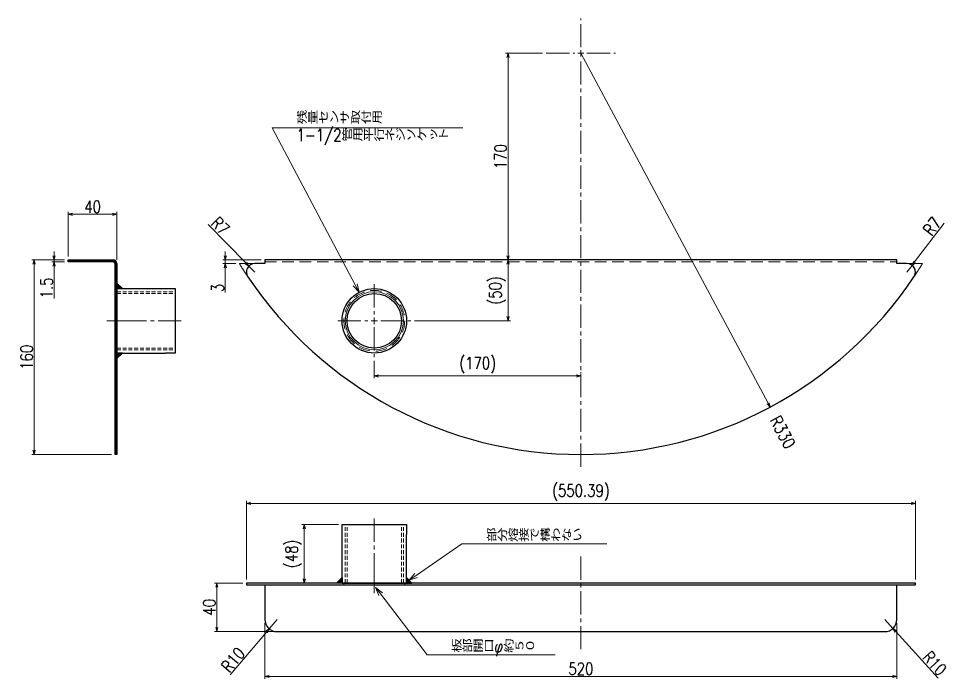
# Model space of a CAD drawing. Header units: millimetres. Extents: x 0 to 10987, y 0 to 7892.
# Drawn here: x 3956 to 4722, y 7348 to 7892 of the extents above; entities that cross this region are included whole.
import ezdxf
from ezdxf import colors
from ezdxf.entities.mleader import LeaderData, LeaderLine
from ezdxf.math import Vec2, Vec3

# ---------------------------------------------------------------- set-up
doc = ezdxf.new("R2010")
doc.units = ezdxf.units.MM
for name, pattern in [('CENTER2', [28.575, 19.05, -3.175, 3.175, -3.175]), ('HIDDEN2', [4.7625, 3.175, -1.5875]), ('PHANTOM2', [31.75, 15.875, -3.175, 3.175, -3.175, 3.175, -3.175])]:
    doc.linetypes.add(name, pattern=pattern)
for name, color, linetype, lineweight in [('01_外形線', 7, 'Continuous', 25), ('02_細線', 5, 'Continuous', 13), ('03_かくれ線', 6, 'HIDDEN2', 13), ('04_中心線', 1, 'CENTER2', 9), ('05_仮想線', 2, 'PHANTOM2', 13), ('07_寸法線', 3, 'Continuous', 9)]:
    doc.layers.add(name, color=color, linetype=linetype, lineweight=lineweight)
doc.layers.add('10_補助線', color=8, linetype='Continuous', lineweight=13, plot=False)
doc.styles.add('寸法用', font='simplex.shx', dxfattribs={"width": 0.8, "bigfont": '@extfont2.shx'})
doc.dimstyles.new('機械製図用', dxfattribs={"dimtxt": 3.5, "dimasz": 3.5, "dimexe": 2, "dimexo": 0, "dimgap": 1.2, "dimtad": 1, "dimdsep": 46, "dimtxsty": '寸法用', "dimblk": 'OPEN30', "dimcen": 0, "dimclrd": 256, "dimclre": 256, "dimclrt": 7, "dimazin": 2, "dimtm": 1e-09, "dimtfac": 0.75, "dimtmove": 0, "dimatfit": 3, "dimldrblk": 'OPEN30', "dimfxl": 1, "dimlwd": -1, "dimlwe": -1, "dimarcsym": 0})

# ---------------------------------------------------------------- blocks, each defined once
blk = doc.blocks.new('_Open30')
at = {"color": 0, "linetype": 'ByBlock', "lineweight": -2}
for p, q in [((-1, 0.27), (0, 0)), ((0, 0), (-1, -0.27)), ((0, 0), (-1, 0))]:
    blk.add_line(p, q, dxfattribs=at)
blk = doc.blocks.new('*D415')
at = {"layer": '07_寸法線', "transparency": 16777216}
for p, q in [((4386.74, 7863.04), (4356.31, 7863.04)), ((4358.31, 7859.54), (4358.31, 7696.54)), ((4361.31, 7693.04), (4360.31, 7693.04))]:
    blk.add_line(p, q, dxfattribs=at)
at = {"layer": 'Defpoints', "color": 0, "transparency": 16777216}
for p in [(4389.74, 7863.04), (4358.31, 7693.04), (4358.31, 7693.04)]:
    blk.add_point(p, dxfattribs=at)
at = {"layer": '07_寸法線', "transparency": 16777216, "xscale": 3.5, "yscale": 3.5, "zscale": 3.5}
for p, rotation in [((4358.31, 7863.04), 90), ((4358.31, 7693.04), 270)]:
    blk.add_blockref('_Open30', p, dxfattribs=dict(at, rotation=rotation))
at = {"layer": '07_寸法線', "color": 7, "transparency": 16777216, "insert": (4352.11, 7778.04), "char_height": 10, "attachment_point": 5, "rotation": 90, "style": '寸法用'}
blk.add_mtext('170', dxfattribs=at)
blk = doc.blocks.new('*D413')
at = {"layer": '07_寸法線', "transparency": 16777216}
for p, q in [((3993.45, 7693.04), (3966.36, 7693.04)), ((3968.36, 7689.54), (3968.36, 7536.54)), ((4031.95, 7533.04), (3966.36, 7533.04))]:
    blk.add_line(p, q, dxfattribs=at)
at = {"layer": 'Defpoints', "color": 0, "transparency": 16777216}
for p in [(3996.45, 7693.04), (3968.36, 7533.04), (4034.95, 7533.04)]:
    blk.add_point(p, dxfattribs=at)
at = {"layer": '07_寸法線', "transparency": 16777216, "xscale": 3.5, "yscale": 3.5, "zscale": 3.5}
for p, rotation in [((3968.36, 7693.04), 90), ((3968.36, 7533.04), 270)]:
    blk.add_blockref('_Open30', p, dxfattribs=dict(at, rotation=rotation))
at = {"layer": '07_寸法線', "color": 7, "transparency": 16777216, "insert": (3962.16, 7613.04), "char_height": 10, "attachment_point": 5, "rotation": 90, "style": '寸法用'}
blk.add_mtext('160', dxfattribs=at)
blk = doc.blocks.new('*U407')
at = {"layer": '04_中心線', "color": 0, "linetype": 'CENTER2', "transparency": 16777216}
for p, q in [((0, 5), (0, 28.5)), ((-28.5, 0), (-5, 0)), ((5, 0), (28.5, 0)), ((0, -340), (0, -5))]:
    blk.add_line(p, q, dxfattribs=at)
at = {"layer": '04_中心線', "color": 0, "linetype": 'Continuous', "transparency": 16777216}
for p, q in [((-2.5, 0), (2.5, 0)), ((0, -2.5), (0, 2.5))]:
    blk.add_line(p, q, dxfattribs=at)
blk = doc.blocks.new('*D414')
at = {"layer": '07_寸法線', "transparency": 16777216}
for p, q in [((3984.8, 7696.54), (3984.8, 7700.04)), ((3993.45, 7693.04), (3982.8, 7693.04)), ((3993.45, 7691.54), (3982.8, 7691.54)), ((3984.8, 7693.04), (3984.8, 7691.54)), ((3984.8, 7688.04), (3984.8, 7661.28))]:
    blk.add_line(p, q, dxfattribs=at)
at = {"layer": 'Defpoints', "color": 0, "transparency": 16777216}
for p in [(3984.8, 7691.54), (3996.45, 7693.04), (3996.45, 7691.54)]:
    blk.add_point(p, dxfattribs=at)
at = {"layer": '07_寸法線', "transparency": 16777216, "xscale": 3.5, "yscale": 3.5, "zscale": 3.5}
for p, rotation in [((3984.8, 7693.04), 270), ((3984.8, 7691.54), 90)]:
    blk.add_blockref('_Open30', p, dxfattribs=dict(at, rotation=rotation))
at = {"layer": '07_寸法線', "color": 7, "transparency": 16777216, "insert": (3978.6, 7670.1), "char_height": 10, "attachment_point": 5, "rotation": 90, "style": '寸法用'}
blk.add_mtext('1.5', dxfattribs=at)
blk = doc.blocks.new('*D409')
at = {"layer": '07_寸法線', "transparency": 16777216}
for p, q in [((4140.04, 7427.36), (4116.69, 7427.36)), ((4118.69, 7423.86), (4118.69, 7390.86)), ((4165.24, 7387.36), (4116.69, 7387.36))]:
    blk.add_line(p, q, dxfattribs=at)
at = {"layer": 'Defpoints', "color": 0, "transparency": 16777216}
for p in [(4143.04, 7427.36), (4118.69, 7387.36), (4168.24, 7387.36)]:
    blk.add_point(p, dxfattribs=at)
at = {"layer": '07_寸法線', "transparency": 16777216, "xscale": 3.5, "yscale": 3.5, "zscale": 3.5}
for p, rotation in [((4118.69, 7427.36), 90), ((4118.69, 7387.36), 270)]:
    blk.add_blockref('_Open30', p, dxfattribs=dict(at, rotation=rotation))
at = {"layer": '07_寸法線', "color": 7, "transparency": 16777216, "insert": (4112.49, 7407.36), "char_height": 10, "attachment_point": 5, "rotation": 90, "style": '寸法用'}
blk.add_mtext('40', dxfattribs=at)
blk = doc.blocks.new('*D410')
at = {"layer": '07_寸法線', "transparency": 16777216}
for p, q in [((4168.24, 7397.36), (4161.78, 7389.72)), ((4129.78, 7351.84), (4159.52, 7387.04))]:
    blk.add_line(p, q, dxfattribs=at)
at = {"layer": 'Defpoints', "color": 0, "transparency": 16777216}
for p in [(4168.24, 7397.36), (4161.78, 7389.72)]:
    blk.add_point(p, dxfattribs=at)
at = {"layer": '07_寸法線', "transparency": 16777216, "xscale": 3.5, "yscale": 3.5, "zscale": 3.5, "rotation": 49.80231722451175}
blk.add_blockref('_Open30', (4161.78, 7389.72), dxfattribs=at)
at = {"layer": '07_寸法線', "color": 7, "transparency": 16777216, "insert": (4132.09, 7364.18), "char_height": 10, "attachment_point": 5, "rotation": 49.80232, "style": '寸法用'}
blk.add_mtext('R10', dxfattribs=at)
blk = doc.blocks.new('*D411')
at = {"layer": '07_寸法線', "transparency": 16777216}
for p, q in [((4668.24, 7397.36), (4674.96, 7389.96)), ((4712.11, 7349.1), (4677.32, 7387.37))]:
    blk.add_line(p, q, dxfattribs=at)
at = {"layer": 'Defpoints', "color": 0, "transparency": 16777216}
for p in [(4668.24, 7397.36), (4674.96, 7389.96)]:
    blk.add_point(p, dxfattribs=at)
at = {"layer": '07_寸法線', "transparency": 16777216, "xscale": 3.5, "yscale": 3.5, "zscale": 3.5, "rotation": 132.2774182708793}
blk.add_blockref('_Open30', (4674.96, 7389.96), dxfattribs=at)
at = {"layer": '07_寸法線', "color": 7, "transparency": 16777216, "insert": (4709.36, 7361.34), "char_height": 10, "attachment_point": 5, "rotation": 312.27742, "style": '寸法用'}
blk.add_mtext('R10', dxfattribs=at)
blk = doc.blocks.new('*D412')
at = {"layer": '07_寸法線', "transparency": 16777216}
for p, q in [((4158.24, 7394.36), (4158.24, 7348.6)), ((4678.24, 7394.36), (4678.24, 7348.6)), ((4161.74, 7350.6), (4674.74, 7350.6))]:
    blk.add_line(p, q, dxfattribs=at)
at = {"layer": 'Defpoints', "color": 0, "transparency": 16777216}
for p in [(4158.24, 7397.36), (4678.24, 7397.36), (4678.24, 7350.6)]:
    blk.add_point(p, dxfattribs=at)
at = {"layer": '07_寸法線', "transparency": 16777216, "xscale": 3.5, "yscale": 3.5, "zscale": 3.5, "rotation": 180}
blk.add_blockref('_Open30', (4158.24, 7350.6), dxfattribs=at)
at = {"layer": '07_寸法線', "transparency": 16777216, "xscale": 3.5, "yscale": 3.5, "zscale": 3.5}
blk.add_blockref('_Open30', (4678.24, 7350.6), dxfattribs=at)
at = {"layer": '07_寸法線', "color": 7, "transparency": 16777216, "insert": (4418.24, 7356.8), "char_height": 10, "attachment_point": 5, "style": '寸法用'}
blk.add_mtext('520', dxfattribs=at)
blk = doc.blocks.new('*D408')
at = {"layer": '07_寸法線', "transparency": 16777216}
for p, q in [((4143.04, 7430.36), (4143.04, 7494.88)), ((4146.54, 7492.88), (4689.93, 7492.88)), ((4693.43, 7430.36), (4693.43, 7494.88))]:
    blk.add_line(p, q, dxfattribs=at)
at = {"layer": 'Defpoints', "color": 0, "transparency": 16777216}
for p in [(4693.43, 7492.88), (4143.04, 7427.36), (4693.43, 7427.36)]:
    blk.add_point(p, dxfattribs=at)
at = {"layer": '07_寸法線', "transparency": 16777216, "xscale": 3.5, "yscale": 3.5, "zscale": 3.5, "rotation": 180}
blk.add_blockref('_Open30', (4143.04, 7492.88), dxfattribs=at)
at = {"layer": '07_寸法線', "transparency": 16777216, "xscale": 3.5, "yscale": 3.5, "zscale": 3.5}
blk.add_blockref('_Open30', (4693.43, 7492.88), dxfattribs=at)
at = {"layer": '07_寸法線', "color": 7, "transparency": 16777216, "insert": (4418.24, 7501.7), "char_height": 10, "attachment_point": 5, "style": '寸法用'}
blk.add_mtext('(550.39)', dxfattribs=at)
blk = doc.blocks.new('*D416')
at = {"layer": '07_寸法線', "transparency": 16777216}
for p, q in [((4125.56, 7696.54), (4125.56, 7700.04)), ((4155.24, 7693.04), (4123.56, 7693.04)), ((4134.22, 7690.04), (4123.56, 7690.04)), ((4125.56, 7693.04), (4125.56, 7690.04)), ((4125.56, 7686.54), (4125.56, 7666.23))]:
    blk.add_line(p, q, dxfattribs=at)
at = {"layer": 'Defpoints', "color": 0, "transparency": 16777216}
for p in [(4125.56, 7690.04), (4137.22, 7690.04), (4158.24, 7693.04)]:
    blk.add_point(p, dxfattribs=at)
at = {"layer": '07_寸法線', "transparency": 16777216, "xscale": 3.5, "yscale": 3.5, "zscale": 3.5}
for p, rotation in [((4125.56, 7693.04), 270), ((4125.56, 7690.04), 90)]:
    blk.add_blockref('_Open30', p, dxfattribs=dict(at, rotation=rotation))
at = {"layer": '07_寸法線', "color": 7, "transparency": 16777216, "insert": (4119.36, 7670.1), "char_height": 10, "attachment_point": 5, "rotation": 90, "style": '寸法用'}
blk.add_mtext('3', dxfattribs=at)
blk = doc.blocks.new('*D418')
at = {"layer": '07_寸法線', "transparency": 16777216}
for p, q in [((4111.57, 7722.28), (4142.69, 7690.54)), ((4150.04, 7683.04), (4145.14, 7688.04))]:
    blk.add_line(p, q, dxfattribs=at)
at = {"layer": 'Defpoints', "color": 0, "transparency": 16777216}
for p in [(4145.14, 7688.04), (4150.04, 7683.04)]:
    blk.add_point(p, dxfattribs=at)
at = {"layer": '07_寸法線', "transparency": 16777216, "xscale": 3.5, "yscale": 3.5, "zscale": 3.5, "rotation": 314.4311668667924}
blk.add_blockref('_Open30', (4145.14, 7688.04), dxfattribs=at)
at = {"layer": '07_寸法線', "color": 7, "transparency": 16777216, "insert": (4121.51, 7721), "char_height": 10, "attachment_point": 5, "rotation": 314.43117, "style": '寸法用'}
blk.add_mtext('R7', dxfattribs=at)
blk = doc.blocks.new('*D417')
at = {"layer": '07_寸法線', "transparency": 16777216}
for p, q in [((4717.01, 7723.32), (4692.78, 7691.4)), ((4686.43, 7683.04), (4690.67, 7688.61))]:
    blk.add_line(p, q, dxfattribs=at)
at = {"layer": 'Defpoints', "color": 0, "transparency": 16777216}
for p in [(4686.43, 7683.04), (4690.67, 7688.61)]:
    blk.add_point(p, dxfattribs=at)
at = {"layer": '07_寸法線', "transparency": 16777216, "xscale": 3.5, "yscale": 3.5, "zscale": 3.5, "rotation": 232.7969928294928}
blk.add_blockref('_Open30', (4690.67, 7688.61), dxfattribs=at)
at = {"layer": '07_寸法線', "color": 7, "transparency": 16777216, "insert": (4707.32, 7720.8), "char_height": 10, "attachment_point": 5, "rotation": 52.79699, "style": '寸法用'}
blk.add_mtext('R7', dxfattribs=at)
blk = doc.blocks.new('*D420')
at = {"layer": '07_寸法線', "transparency": 16777216}
for p, q in [((3996.45, 7696.04), (3996.45, 7732.59)), ((3999.95, 7730.59), (4032.95, 7730.59)), ((4036.45, 7693.04), (4036.45, 7732.59))]:
    blk.add_line(p, q, dxfattribs=at)
at = {"layer": 'Defpoints', "color": 0, "transparency": 16777216}
for p in [(4036.45, 7730.59), (3996.45, 7693.04), (4036.45, 7690.04)]:
    blk.add_point(p, dxfattribs=at)
at = {"layer": '07_寸法線', "transparency": 16777216, "xscale": 3.5, "yscale": 3.5, "zscale": 3.5, "rotation": 180}
blk.add_blockref('_Open30', (3996.45, 7730.59), dxfattribs=at)
at = {"layer": '07_寸法線', "transparency": 16777216, "xscale": 3.5, "yscale": 3.5, "zscale": 3.5}
blk.add_blockref('_Open30', (4036.45, 7730.59), dxfattribs=at)
at = {"layer": '07_寸法線', "color": 7, "transparency": 16777216, "insert": (4016.45, 7736.79), "char_height": 10, "attachment_point": 5, "style": '寸法用'}
blk.add_mtext('40', dxfattribs=at)
blk = doc.blocks.new('*D421')
at = {"layer": '07_寸法線', "transparency": 16777216}
blk.add_line((4418.24, 7863.04), (4572.26, 7575.15), dxfattribs=at)
at = {"layer": 'Defpoints', "color": 0, "transparency": 16777216}
for p in [(4418.24, 7863.04), (4573.92, 7572.07)]:
    blk.add_point(p, dxfattribs=at)
at = {"layer": '07_寸法線', "transparency": 16777216, "xscale": 3.5, "yscale": 3.5, "zscale": 3.5, "rotation": 298.148219580433}
blk.add_blockref('_Open30', (4573.92, 7572.07), dxfattribs=at)
at = {"layer": '07_寸法線', "color": 7, "transparency": 16777216, "insert": (4584.28, 7551.42), "char_height": 10, "attachment_point": 5, "rotation": 298.14822, "style": '寸法用'}
blk.add_mtext('R330', dxfattribs=at)
blk = doc.blocks.new('*U424')
at = {"layer": '04_中心線', "color": 0, "linetype": 'CENTER2', "transparency": 16777216}
for p, q in [((0, 5.3), (0, 30)), ((-30, 0), (-5.3, 0)), ((5.3, 0), (30, 0)), ((0, -30), (0, -5.3))]:
    blk.add_line(p, q, dxfattribs=at)
at = {"layer": '04_中心線', "color": 0, "linetype": 'Continuous', "transparency": 16777216}
for p, q in [((-2.65, 0), (2.65, 0)), ((0, -2.65), (0, 2.65))]:
    blk.add_line(p, q, dxfattribs=at)
blk = doc.blocks.new('*D425')
at = {"layer": '07_寸法線', "transparency": 16777216}
for p, q in [((4358.31, 7689.54), (4358.31, 7646.54)), ((4361.31, 7693.04), (4360.31, 7693.04)), ((4281.24, 7643.04), (4360.31, 7643.04))]:
    blk.add_line(p, q, dxfattribs=at)
at = {"layer": 'Defpoints', "color": 0, "transparency": 16777216}
for p in [(4358.31, 7693.04), (4278.24, 7643.04), (4358.31, 7643.04)]:
    blk.add_point(p, dxfattribs=at)
at = {"layer": '07_寸法線', "transparency": 16777216, "xscale": 3.5, "yscale": 3.5, "zscale": 3.5}
for p, rotation in [((4358.31, 7693.04), 90), ((4358.31, 7643.04), 270)]:
    blk.add_blockref('_Open30', p, dxfattribs=dict(at, rotation=rotation))
at = {"layer": '07_寸法線', "color": 7, "transparency": 16777216, "insert": (4349.49, 7668.04), "char_height": 10, "attachment_point": 5, "rotation": 90, "style": '寸法用'}
blk.add_mtext('(50)', dxfattribs=at)
blk = doc.blocks.new('*D426')
at = {"layer": '07_寸法線', "transparency": 16777216}
for p, q in [((4248.24, 7610.04), (4248.24, 7595.74)), ((4251.74, 7597.74), (4414.74, 7597.74)), ((4418.24, 7600.74), (4418.24, 7599.74))]:
    blk.add_line(p, q, dxfattribs=at)
at = {"layer": 'Defpoints', "color": 0, "transparency": 16777216}
for p in [(4248.24, 7613.04), (4418.24, 7597.74), (4418.24, 7597.74)]:
    blk.add_point(p, dxfattribs=at)
at = {"layer": '07_寸法線', "transparency": 16777216, "xscale": 3.5, "yscale": 3.5, "zscale": 3.5, "rotation": 180}
blk.add_blockref('_Open30', (4248.24, 7597.74), dxfattribs=at)
at = {"layer": '07_寸法線', "transparency": 16777216, "xscale": 3.5, "yscale": 3.5, "zscale": 3.5}
blk.add_blockref('_Open30', (4418.24, 7597.74), dxfattribs=at)
at = {"layer": '07_寸法線', "color": 7, "transparency": 16777216, "insert": (4333.24, 7606.56), "char_height": 10, "attachment_point": 5, "style": '寸法用'}
blk.add_mtext('(170)', dxfattribs=at)
blk = doc.blocks.new('*U427')
at = {"layer": '04_中心線', "color": 0, "linetype": 'CENTER2', "transparency": 16777216}
for p, q in [((0, 5.3), (0, 30)), ((-30, 0), (-5.3, 0)), ((5.3, 0), (30, 0)), ((0, -30), (0, -5.3))]:
    blk.add_line(p, q, dxfattribs=at)
at = {"layer": '04_中心線', "color": 0, "linetype": 'Continuous', "transparency": 16777216}
for p, q in [((-2.65, 0), (2.65, 0)), ((0, -2.65), (0, 2.65))]:
    blk.add_line(p, q, dxfattribs=at)
blk = doc.blocks.new('*D428')
at = {"layer": '07_寸法線', "transparency": 16777216}
for p, q in [((4218.74, 7475.36), (4188.63, 7475.36)), ((4190.63, 7471.86), (4190.63, 7430.86)), ((4218.74, 7427.36), (4188.63, 7427.36))]:
    blk.add_line(p, q, dxfattribs=at)
at = {"layer": 'Defpoints', "color": 0, "transparency": 16777216}
for p in [(4221.74, 7475.36), (4190.63, 7427.36), (4221.74, 7427.36)]:
    blk.add_point(p, dxfattribs=at)
at = {"layer": '07_寸法線', "transparency": 16777216, "xscale": 3.5, "yscale": 3.5, "zscale": 3.5}
for p, rotation in [((4190.63, 7475.36), 90), ((4190.63, 7427.36), 270)]:
    blk.add_blockref('_Open30', p, dxfattribs=dict(at, rotation=rotation))
at = {"layer": '07_寸法線', "color": 7, "transparency": 16777216, "insert": (4181.81, 7451.36), "char_height": 10, "attachment_point": 5, "rotation": 90, "style": '寸法用'}
blk.add_mtext('(48)', dxfattribs=at)

msp = doc.modelspace()

# ---------------------------------------------------------------- hatches: boundary and pattern name
at = {"layer": '01_外形線'}
h = msp.add_hatch(color=256, dxfattribs=at)
h.dxf.hatch_style = 1
h.paths.add_polyline_path([(4040.946, 7669.537), (4036.446, 7674.037), (4036.446, 7669.537)])
h = msp.add_hatch(color=256, dxfattribs=at)
h.dxf.hatch_style = 1
h.paths.add_polyline_path([(4036.446, 7616.537), (4036.446, 7612.037), (4040.946, 7616.537)])
h = msp.add_hatch(color=256, dxfattribs=at)
h.dxf.hatch_style = 1
h.paths.add_polyline_path([(4221.737, 7431.855), (4217.237, 7427.355), (4221.737, 7427.355)])
h = msp.add_hatch(color=256, dxfattribs=at)
h.dxf.hatch_style = 1
h.paths.add_polyline_path([(4274.737, 7431.855), (4274.737, 7427.355), (4279.237, 7427.355)])

# ---------------------------------------------------------------- linework, layer by layer
for p, q in [((3996.446, 7691.537), (3996.446, 7693.037)), ((3996.446, 7693.037), (4033.446, 7693.037)), ((4033.446, 7691.537), (3996.446, 7691.537)), ((4034.946, 7690.037), (4036.446, 7690.037)), ((4034.946, 7533.037), (4034.946, 7690.037)), ((4036.446, 7690.037), (4036.446, 7533.037)), ((4036.446, 7669.537), (4076.446, 7669.537)), ((4036.446, 7669.537), (4036.446, 7616.537)), ((4036.446, 7616.537), (4076.446, 7616.537)), ((4036.446, 7533.037), (4034.946, 7533.037)), ((4221.737, 7427.355), (4221.737, 7467.355)), ((4274.737, 7427.355), (4274.737, 7467.355)), ((4158.237, 7425.855), (4158.237, 7397.355)), ((4221.737, 7427.355), (4274.737, 7427.355)), ((4678.237, 7397.355), (4678.237, 7425.855)), ((4168.237, 7387.355), (4668.237, 7387.355))]:
    msp.add_line(p, q, dxfattribs=at)
msp.add_lwpolyline([(4678.237, 7693.037), (4158.237, 7693.037), (4158.237, 7690.037), (4150.041, 7690.037, 0.6000746), (4144.229, 7679.137, 0.5331925), (4692.245, 7679.137, 0.6000746), (4686.433, 7690.037), (4678.237, 7690.037)], format="xyb", close=True, dxfattribs=at)
for points in [[(4040.946, 7669.537), (4036.446, 7669.537), (4036.446, 7674.037), (4040.946, 7669.537)], [(4076.446, 7669.537), (4084.446, 7669.537), (4084.446, 7616.537), (4076.446, 7616.537)], [(4040.946, 7616.537), (4036.446, 7616.537), (4036.446, 7612.037), (4040.946, 7616.537)], [(4221.737, 7467.355), (4221.737, 7475.355), (4274.737, 7475.355), (4274.737, 7467.355)], [(4221.737, 7431.855), (4221.737, 7427.355), (4217.237, 7427.355), (4221.737, 7431.855)], [(4274.737, 7431.855), (4274.737, 7427.355), (4279.237, 7427.355), (4274.737, 7431.855)]]:
    msp.add_lwpolyline(points, dxfattribs=at)
msp.add_lwpolyline([(4143.041, 7425.855), (4693.433, 7425.855), (4693.433, 7427.355), (4143.041, 7427.355)], close=True, dxfattribs=at)
for radius in [26.5, 22.422]:
    msp.add_circle((4248.237, 7643.037), radius, dxfattribs=at)
for centre, radius, start, end in [((4033.446, 7690.037), 3, 0, 90), ((4033.446, 7690.037), 1.5, 0, 90), ((4168.237, 7397.355), 10, 180, 270), ((4668.237, 7397.355), 10, 270, 0)]:
    msp.add_arc(centre, radius, start, end, dxfattribs=at)
at = {"layer": '02_細線'}
msp.add_circle((4248.237, 7643.037), 23.901, dxfattribs=at)
at = {"layer": '03_かくれ線', "ltscale": 3}
for p, q in [((4158.237, 7691.537), (4678.237, 7691.537)), ((4036.446, 7668.037), (4034.946, 7668.037)), ((4036.446, 7618.037), (4034.946, 7618.037)), ((4223.237, 7427.355), (4223.237, 7425.855)), ((4273.237, 7427.355), (4273.237, 7425.855))]:
    msp.add_line(p, q, dxfattribs=at)
at = {"layer": '03_かくれ線'}
for p, q in [((4036.446, 7666.939), (4084.446, 7666.939)), ((4036.446, 7665.46), (4084.446, 7665.46)), ((4036.446, 7620.615), (4084.446, 7620.615)), ((4036.446, 7619.136), (4084.446, 7619.136)), ((4224.336, 7427.355), (4224.336, 7475.355)), ((4225.815, 7427.355), (4225.815, 7475.355)), ((4270.66, 7427.355), (4270.66, 7475.355)), ((4272.139, 7427.355), (4272.139, 7475.355))]:
    msp.add_line(p, q, dxfattribs=at)
at = {"layer": '03_かくれ線', "ltscale": 3}
msp.add_circle((4248.237, 7643.037), 25, dxfattribs=at)
at = {"layer": '04_中心線'}
for p, q in [((4043.196, 7643.037), (4028.196, 7643.037)), ((4089.446, 7643.037), (4031.446, 7643.037)), ((4248.237, 7480.355), (4248.237, 7422.355)), ((4418.237, 7449.105), (4418.237, 7372.355)), ((4248.237, 7434.105), (4248.237, 7419.105))]:
    msp.add_line(p, q, dxfattribs=at)
at = {"layer": '05_仮想線', "transparency": 33554559}
for points in [[(4150.041, 7690.037), (4137.219, 7690.037, 0.0098193), (4144.229, 7679.137)], [(4686.433, 7690.037), (4699.255, 7690.037, -0.0098193), (4692.245, 7679.137)]]:
    msp.add_lwpolyline(points, format="xyb", dxfattribs=at)
at = {"layer": '10_補助線'}
for p, q in [((3996.446, 7692.287), (4033.446, 7692.287)), ((4033.446, 7693.037), (4033.446, 7691.537)), ((4035.696, 7690.037), (4035.696, 7533.037))]:
    msp.add_line(p, q, dxfattribs=at)
msp.add_arc((4033.446, 7690.037), 2.25, 0, 90, dxfattribs=at)

# ---------------------------------------------------------------- block references
at = {"layer": '04_中心線', "linetype": 'CENTER2'}
msp.add_blockref('*U407', (4418.237, 7863.037), dxfattribs=at)
at = {"layer": '04_中心線', "linetype": 'CENTER2', "rotation": 270}
for name in ['*U424', '*U427']:
    msp.add_blockref(name, (4248.237, 7643.037), dxfattribs=at)

# ---------------------------------------------------------------- dimensions: what is measured, and where the dimension line sits
at = {"layer": '07_寸法線'}
for base, p1, p2, picture, middle in [((4358.31, 7693.037), (4389.737, 7863.037), (4358.31, 7693.037), '*D415', (4352.11, 7778.037)), ((3968.363, 7533.037), (3996.446, 7693.037), (4034.946, 7533.037), '*D413', (3962.163, 7613.037)), ((4118.694, 7387.355), (4143.041, 7427.355), (4168.237, 7387.355), '*D409', (4112.494, 7407.355))]:
    dim = msp.add_linear_dim(base=base, p1=p1, p2=p2, angle=90, dimstyle='機械製図用', override={"dimtxt": 10, "dimexo": 3}, dxfattribs=at)
    dim.commit()
    dim.dimension.update_dxf_attribs({"geometry": picture, "text_midpoint": middle})
for center, mpoint, override, picture, middle in [((4418.237, 7863.037), (4573.916, 7572.067), {"dimtxt": 10, "dimtmove": 2}, '*D421', (4584.283, 7551.415)), ((4150.041, 7683.037), (4145.141, 7688.036), {"dimtxt": 10}, '*D418', (4117.078, 7716.662)), ((4686.433, 7683.037), (4690.666, 7688.613), {"dimtxt": 10}, '*D417', (4712.254, 7717.052)), ((4168.237, 7397.355), (4161.783, 7389.717), {"dimtxt": 10}, '*D410', (4136.822, 7360.178)), ((4668.237, 7397.355), (4674.964, 7389.956), {"dimtxt": 10}, '*D411', (4704.772, 7357.172))]:
    dim = msp.add_radius_dim(center=center, mpoint=mpoint, dimstyle='機械製図用', override=override, dxfattribs=at)
    dim.commit()
    dim.dimension.update_dxf_attribs({"geometry": picture, "text_midpoint": middle, "dimtype": 164})
for base, p1, p2, picture, middle in [((4036.446, 7730.594), (3996.446, 7693.037), (4036.446, 7690.037), '*D420', (4016.446, 7736.794)), ((4678.237, 7350.601), (4158.237, 7397.355), (4678.237, 7397.355), '*D412', (4418.237, 7356.801))]:
    dim = msp.add_linear_dim(base=base, p1=p1, p2=p2, dimstyle='機械製図用', override={"dimtxt": 10, "dimexo": 3}, dxfattribs=at)
    dim.commit()
    dim.dimension.update_dxf_attribs({"geometry": picture, "text_midpoint": middle})
for base, p1, p2, picture, middle in [((3984.798, 7691.537), (3996.446, 7693.037), (3996.446, 7691.537), '*D414', (3984.798, 7670.099)), ((4125.563, 7690.037), (4158.237, 7693.037), (4137.219, 7690.037), '*D416', (4125.563, 7670.099))]:
    dim = msp.add_linear_dim(base=base, p1=p1, p2=p2, angle=90, dimstyle='機械製図用', override={"dimtxt": 10, "dimexo": 3}, dxfattribs=at)
    dim.commit()
    dim.dimension.update_dxf_attribs({"geometry": picture, "text_midpoint": middle, "dimtype": 160})
for base, p1, p2, picture, middle in [((4358.31, 7643.037), (4358.31, 7693.037), (4278.237, 7643.037), '*D425', (4349.491, 7668.037)), ((4190.625, 7427.355), (4221.737, 7475.355), (4221.737, 7427.355), '*D428', (4181.806, 7451.355))]:
    dim = msp.add_linear_dim(base=base, p1=p1, p2=p2, angle=90, text='(<>)', dimstyle='機械製図用', override={"dimtxt": 10, "dimexo": 3}, dxfattribs=at)
    dim.commit()
    dim.dimension.update_dxf_attribs({"geometry": picture, "text_midpoint": middle})
for base, p1, p2, picture, middle in [((4418.237, 7597.745), (4248.237, 7613.037), (4418.237, 7597.745), '*D426', (4333.237, 7606.564)), ((4693.433, 7492.88), (4143.041, 7427.355), (4693.433, 7427.355), '*D408', (4418.237, 7501.699))]:
    dim = msp.add_linear_dim(base=base, p1=p1, p2=p2, text='(<>)', dimstyle='機械製図用', override={"dimtxt": 10, "dimexo": 3}, dxfattribs=at)
    dim.commit()
    dim.dimension.update_dxf_attribs({"geometry": picture, "text_midpoint": middle})

# ---------------------------------------------------------------- leaders
ml = msp.add_multileader_mtext('Standard', dxfattribs=at)
ml.set_content('残量センサ取付用\\P1-1/2管用平行ネジソケット', color=7, style='寸法用')
ml.set_leader_properties(color=256, linetype='ByLayer', lineweight=-1)
ml.set_arrow_properties(name='OPEN30')
ml.build(insert=Vec2(0, 0))
ml.multileader.update_dxf_attribs({"has_dogleg": 0, "text_left_attachment_type": 6, "text_right_attachment_type": 6, "arrow_head_size": 7})
ctx = ml.context
ctx.base_point, ctx.char_height, ctx.arrow_head_size, ctx.landing_gap_size, ctx.plane_origin = Vec3(4164.322, 7801.784), 10, 7, 20, Vec3(4715.567, 7170.047)
ctx.left_attachment, ctx.right_attachment = 6, 6
notes = []
notes.append((ctx, [(0, (1, 1, 0), (4084.322, 7801.784), (1, 0), 80, [(0, [(4235.853, 7666.466)], 0, [])])]))
ctx.mtext.insert, ctx.mtext.width, ctx.mtext.defined_height, ctx.mtext.line_spacing_factor, ctx.mtext.flow_direction = Vec3(4184.322, 7815.117), 257.69698, 31.595, 0.857143, 5
ml = msp.add_multileader_mtext('Standard', dxfattribs=at)
ml.set_content('部分熔接で構わない', color=7, style='寸法用')
ml.set_leader_properties(color=256, linetype='ByLayer', lineweight=-1)
ml.set_arrow_properties(name='OPEN30')
ml.build(insert=Vec2(0, 0))
ml.multileader.update_dxf_attribs({"has_dogleg": 0, "text_left_attachment_type": 6, "text_right_attachment_type": 6, "arrow_head_size": 7})
ctx = ml.context
ctx.base_point, ctx.char_height, ctx.arrow_head_size, ctx.landing_gap_size, ctx.plane_origin = Vec3(4320.37, 7459.587), 10, 7, 20, Vec3(4744.317, 6955.114)
ctx.left_attachment, ctx.right_attachment = 6, 6
notes.append((ctx, [(0, (1, 1, 0), (4240.37, 7459.587), (1, 0), 80, [(0, [(4276.987, 7429.605)], 0, [])])]))
ctx.mtext.insert, ctx.mtext.width, ctx.mtext.defined_height, ctx.mtext.line_spacing_factor, ctx.mtext.flow_direction = Vec3(4340.37, 7471.587), 257.69698, 31.595, 0.857143, 5
ml = msp.add_multileader_mtext('Standard', dxfattribs=at)
ml.set_content('板部開口φ約５０', color=7, style='寸法用')
ml.set_leader_properties(color=256, linetype='ByLayer', lineweight=-1)
ml.set_arrow_properties(name='OPEN30')
ml.build(insert=Vec2(0, 0))
ml.multileader.update_dxf_attribs({"has_dogleg": 0, "text_left_attachment_type": 6, "text_right_attachment_type": 6, "arrow_head_size": 7})
ctx = ml.context
ctx.base_point, ctx.char_height, ctx.arrow_head_size, ctx.landing_gap_size, ctx.plane_origin = Vec3(4291.62, 7368.424), 10, 7, 20, Vec3(4715.567, 6952.864)
ctx.left_attachment, ctx.right_attachment = 6, 6
notes.append((ctx, [(0, (1, 1, 0), (4211.62, 7368.424), (1, 0), 80, [(0, [(4249.342, 7423.667)], 0, [])])]))
ctx.mtext.insert, ctx.mtext.width, ctx.mtext.defined_height, ctx.mtext.line_spacing_factor, ctx.mtext.flow_direction = Vec3(4311.62, 7380.424), 257.69698, 31.595, 0.857143, 5
for ctx, leaders in notes:
    for number, flags, end, landing, length, lines in leaders:
        leader = LeaderData()
        leader.index, (leader.has_last_leader_line, leader.has_dogleg_vector, leader.attachment_direction) = number, flags
        leader.last_leader_point, leader.dogleg_vector, leader.dogleg_length = Vec3(end), Vec3(landing), length
        for number, points, colour, breaks in lines:
            line = LeaderLine()
            line.index, line.vertices, line.color, line.breaks = number, Vec3.list(points), colors.encode_raw_color(colour), breaks
            leader.lines.append(line)
        ctx.leaders.append(leader)

doc.saveas('drawing.dxf')
